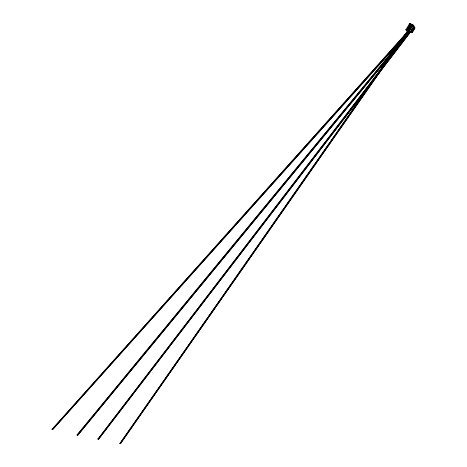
<?xml version="1.0" encoding="UTF-8"?>
<svg xmlns="http://www.w3.org/2000/svg" width="467" height="467" viewBox="0 0 467 467"><rect width="100%" height="100%" fill="white"/><g stroke="black" fill="none" stroke-linecap="round" stroke-linejoin="round"><path stroke-width="0.7" d="M411.007 31.091L411.252 30.676L411.789 30.904L412.594 31.645L412.349 32.065L411.007 31.091L412.349 32.065M412.729 31.412L411.386 30.443L411.631 30.022L412.168 30.256L411.923 30.676L412.729 31.412L412.974 30.997L411.754 29.806L411.999 29.392L413.348 30.361L413.102 30.775L412.565 30.548L412.81 30.127L411.999 29.392M412.139 29.152L412.384 28.738L412.921 28.966L413.727 29.707L413.482 30.122L412.139 29.152L413.482 30.122M412.554 28.44L412.799 28.02L413.336 28.253L414.147 28.989L413.902 29.409L412.554 28.44L413.902 29.409M411.544 31.324L411.789 30.904M413.102 30.775L412.297 30.04L412.542 29.619M412.676 29.386L412.921 28.966M413.091 28.674L413.336 28.253M411.812 31.832L412.057 31.417L411.252 30.676M412.192 31.184L412.437 30.764L411.631 30.022M412.945 29.894L413.19 29.474L412.384 28.738M413.365 29.176L413.61 28.761L412.799 28.02M405.817 29.835L409.746 23.35L413.674 25.195L414.153 27.185L414.965 27.921L412.011 32.748L408.537 30.769L405.817 29.835L408.432 31.044M408.537 30.769L411.468 25.924L409.746 23.35M408.934 31.137L411.871 26.292L414.556 27.553M409.337 31.511L412.279 26.66L411.48 25.93L414.153 27.185M413.056 26.899L413.785 25.685L410.172 23.986L406.494 30.069L408.304 30.904M413.225 27.319L413.902 26.181L410.604 24.634L407.177 30.302L411.608 32.381M412.717 30.571L413.441 29.357M383.028 67.616L120.463 443.644L119.926 443.504L370.833 83.505M371.709 82.256L372.146 81.626M374.341 78.479L374.779 77.849M375.661 76.588L376.104 75.958M376.986 74.691L377.424 74.06M377.867 73.424L392.175 52.923M395.345 48.375L395.8 47.722M396.255 47.068L401.281 39.87M402.198 38.551L403.114 37.232M403.576 36.572L407.732 30.618L408.532 31.143M119.926 443.504L374.073 79.302M374.511 78.672L375.392 77.411M375.836 76.781L376.274 76.15M380.255 70.441L394.621 49.858M395.531 48.556L395.981 47.903M398.719 43.986L401.924 39.391M402.846 38.072L403.307 37.413M405.146 34.768L407.732 30.618M120.463 443.644L378.86 73.15M379.303 72.513L380.185 71.247M380.628 70.61L381.072 69.974M381.965 68.702L382.409 68.065M385.976 62.952L386.869 61.667M387.318 61.025L388.217 59.741M388.667 59.099L397.259 46.788M397.715 46.14L398.17 45.486M401.369 40.903L402.285 39.584M403.208 38.271L403.663 37.611M406.891 32.988L407.352 32.328M407.819 31.663L408.281 31.003M383.921 66.337L384.364 65.701M385.257 64.417L385.707 63.781M386.6 62.496L387.05 61.854M387.949 60.57L388.398 59.928M389.297 58.638L389.747 57.996M390.196 57.353L391.095 56.058M391.55 55.415L400.639 42.392M402.017 40.425L402.472 39.765M403.395 38.452L403.856 37.792M97.982 438.933L409.658 31.54L410.4 32.1L98.578 439.354L97.982 438.933L98.578 439.354M98.029 439.208L409.851 31.715L77.715 435.273L77.108 434.853L409.016 31.231L409.565 31.616M98.531 439.079L410.4 32.1M407.481 30.95L407.924 30.373L408.532 30.67L408.281 31.423L407.481 30.95L410.207 32.346L410.464 31.593L410.207 32.346M407.673 31.126L408.117 30.548L408.724 30.845M408.281 31.423L408.567 30.676M410.044 31.47L409.565 32.036L409.816 31.283L409.209 30.985L408.73 31.552L409.401 31.161L410.656 31.768M409.407 31.873L409.851 31.295M77.148 435.127L409.209 31.412M77.715 435.273L409.232 32.427M408.012 32.713L52.654 429.552L52.071 429.401L408.374 30.927L409.115 31.482M52.071 429.401L408.374 30.927M52.654 429.552L408.923 31.307M411.118 31.989L412.011 32.748M52.035 429.12L52.619 429.272M77.108 434.853L77.674 434.999M119.873 443.236L120.41 443.376M412.057 31.417L412.594 31.645M413.61 28.761L414.147 28.989M413.19 29.474L413.727 29.707M412.81 30.127L413.348 30.361M411.754 29.806L412.297 30.04M412.437 30.764L412.974 30.997M411.386 30.443L411.923 30.676M409.647 31.365L407.849 30.53L411.036 25.276L414.031 26.689M412.279 26.66L414.965 27.921M409.787 31.75L407.703 30.659L410.236 31.879M407.924 30.793L408.473 31.178M411.812 29.865A0.613 0.479 -48.3 0 1 411.234 29.649M412.227 30.232A0.613 0.479 -48.2 0 0 412.577 29.275A0.613 0.479 -48.2 0 0 411.643 29.608A0.613 0.479 -48.2 0 0 412.198 30.232A0.613 0.479 -48.2 0 0 412.577 29.281A0.613 0.479 -48.2 0 0 411.643 29.637A0.613 0.479 -48.2 0 0 412.227 30.232"/></g></svg>
